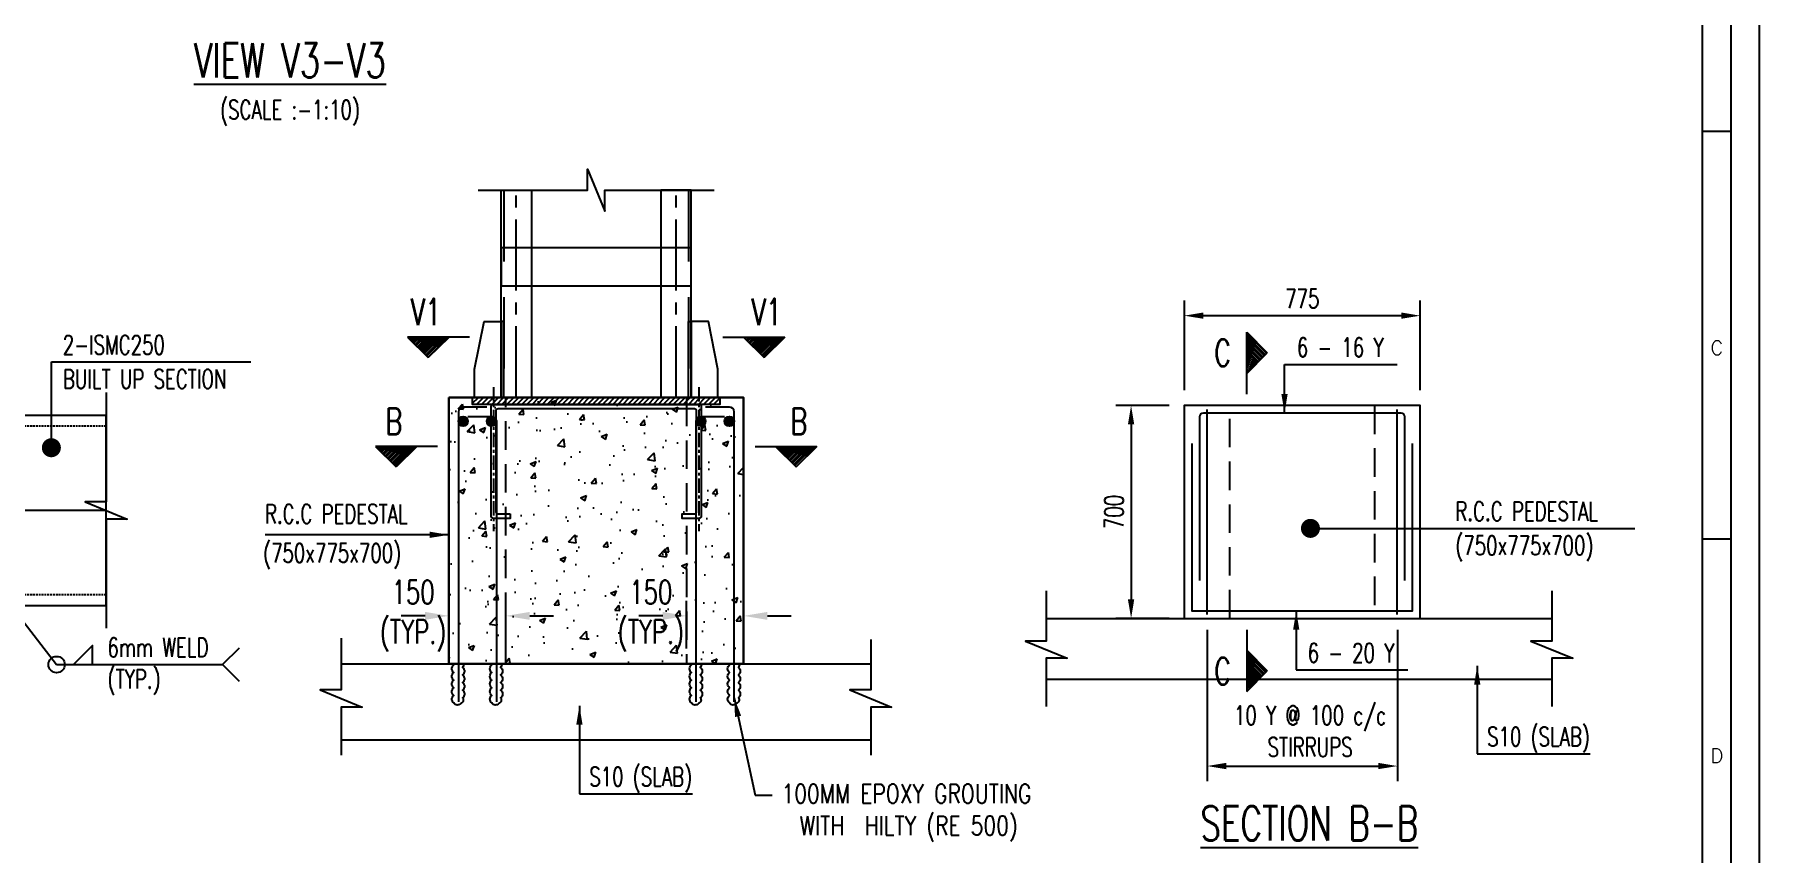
# Model space of a CAD drawing. Header units: inches. Extents: x 6 to 183294, y -48183 to 78918.
# Drawn here: x 143887 to 166562, y -24756 to -13985 of the extents above; entities that cross this region are included whole.
import ezdxf
from ezdxf.enums import TextEntityAlignment as Align

# ---------------------------------------------------------------- set-up
doc = ezdxf.new("R2010")
doc.units = ezdxf.units.IN
doc.header["$MEASUREMENT"] = 0
doc.header["$PDMODE"] = 35
for name, pattern in [('CENTER', [2, 1.25, -0.25, 0.25, -0.25]), ('CENTER2', [1.125, 0.75, -0.125, 0.125, -0.125]), ('HIDDEN', [0.375, 0.25, -0.125])]:
    doc.linetypes.add(name, pattern=pattern)
for name, color, linetype in [('LUGS', 4, 'Continuous'), ('PNA', 8, 'Continuous'), ('S-BASE PLATE', 3, 'Continuous'), ('S-BRECK LINE', 8, 'Continuous'), ('S-CENTER LINE', 8, 'CENTER2'), ('S-CHEQ PLATE', 9, 'Continuous'), ('S-COLUMN HATCH', 8, 'Continuous'), ('S-CONCRET LINE', 4, 'Continuous'), ('S-DIM-1', 5, 'Continuous'), ('S-ISMC', 2, 'Continuous'), ('S-MEM', 4, 'Continuous'), ('S-PCC', 9, 'Continuous'), ('S-REINFORCEMENT', 6, 'Continuous'), ('S-SECTION MARK', 1, 'Continuous'), ('S-STIRUPS)', 3, 'Continuous'), ('S-TEXT', 2, 'Continuous'), ('S-TEXT-1', 4, 'Continuous'), ('S-TITIL', 6, 'Continuous'), ('TEXT NORMAL', 4, 'Continuous')]:
    doc.layers.add(name, color=color, linetype=linetype)
doc.styles.add('ROMANC', font='simplex.shx', dxfattribs={"width": 0.78})
doc.styles.add('ROMANS', font='simplex.shx', dxfattribs={"width": 0.7})
doc.dimstyles.new('dim10', dxfattribs={"dimtxt": 250, "dimasz": 250, "dimexe": 200, "dimexo": 200, "dimgap": 100, "dimtad": 1, "dimdec": 0, "dimlfac": 0.1, "dimzin": 0, "dimdsep": 46, "dimtxsty": 'ROMANS', "dimcen": 0, "dimclrd": 5, "dimclre": 5, "dimclrt": 4, "dimadec": 0, "dimazin": 0, "dimtfac": 1, "dimtdec": 0, "dimtix": 1, "dimtofl": 0, "dimtmove": 2, "dimatfit": 3, "dimfxl": 0, "dimtolj": 1, "dimtzin": 0, "dimlwd": -1, "dimlwe": -1, "dimarcsym": 0})
doc.dimstyles.new('dim100', dxfattribs={"dimtxt": 250, "dimasz": 250, "dimexe": 200, "dimexo": 200, "dimgap": 100, "dimtad": 1, "dimdec": 0, "dimzin": 0, "dimdsep": 46, "dimtxsty": 'ROMANS', "dimcen": 0, "dimclrd": 5, "dimclre": 5, "dimclrt": 4, "dimadec": 0, "dimazin": 0, "dimtfac": 1, "dimtdec": 0, "dimtix": 1, "dimtofl": 0, "dimtmove": 2, "dimatfit": 3, "dimfxl": 0, "dimtolj": 1, "dimtzin": 0, "dimlwd": -1, "dimlwe": -1, "dimarcsym": 0})
doc.dimstyles.new('dim20', dxfattribs={"dimtxt": 250, "dimasz": 250, "dimexe": 200, "dimexo": 200, "dimgap": 100, "dimtad": 1, "dimdec": 0, "dimlfac": 0.2, "dimzin": 0, "dimdsep": 46, "dimtxsty": 'ROMANS', "dimcen": 0, "dimclrd": 5, "dimclre": 5, "dimclrt": 4, "dimadec": 0, "dimazin": 0, "dimtfac": 1, "dimtdec": 0, "dimtix": 1, "dimtofl": 0, "dimtmove": 2, "dimatfit": 3, "dimfxl": 0, "dimtolj": 1, "dimtzin": 0, "dimlwd": -1, "dimlwe": -1, "dimarcsym": 0})
doc.dimstyles.new('dim25', dxfattribs={"dimtxt": 250, "dimasz": 250, "dimexe": 200, "dimexo": 200, "dimgap": 100, "dimtad": 1, "dimdec": 0, "dimlfac": 0.25, "dimzin": 0, "dimdsep": 46, "dimtxsty": 'ROMANS', "dimcen": 0, "dimclrd": 5, "dimclre": 5, "dimclrt": 4, "dimadec": 0, "dimazin": 0, "dimtfac": 1, "dimtdec": 0, "dimtix": 1, "dimtofl": 0, "dimtmove": 2, "dimatfit": 3, "dimfxl": 0, "dimtolj": 1, "dimtzin": 0, "dimlwd": -1, "dimlwe": -1, "dimarcsym": 0})
doc.dimstyles.new('dim50', dxfattribs={"dimtxt": 250, "dimasz": 250, "dimexe": 200, "dimexo": 200, "dimgap": 100, "dimtad": 1, "dimdec": 0, "dimlfac": 0.5, "dimzin": 0, "dimdsep": 46, "dimtxsty": 'ROMANS', "dimcen": 0, "dimclrd": 5, "dimclre": 5, "dimclrt": 4, "dimadec": 0, "dimazin": 0, "dimtfac": 1, "dimtdec": 0, "dimtix": 1, "dimtofl": 0, "dimtmove": 2, "dimatfit": 3, "dimfxl": 0, "dimtolj": 1, "dimtzin": 0, "dimlwd": -1, "dimlwe": -1, "dimarcsym": 0})
pattern_1 = [(225, (227310.009, -14220.89), (15.2387667, -15.2387667), [])]
pattern_2 = [(225, (227731.569, -15659.492), (15.2387667, -15.2387667), [])]
pattern_3 = [(315, (157489.93, 56339.257), (15.2387667, 15.2387667), [])]

# ---------------------------------------------------------------- blocks, each defined once
blk = doc.blocks.new('*D923')
at = {"layer": 'Defpoints', "color": 0}
for p in [(152458, -21631), (152458, -22260), (153208, -22260)]:
    blk.add_point(p, dxfattribs=at)
at = {"layer": 'S-DIM-1', "color": 5}
for p, q in [((152458, -22060), (152458, -21431)), ((153208, -22060), (153208, -21431)), ((152146, -21631), (151833, -21631)), ((153521, -21631), (153833, -21631))]:
    blk.add_line(p, q, dxfattribs=at)
for points in [[(152146, -21683), (152146, -21579), (152458, -21631)], [(153521, -21579), (153521, -21683), (153208, -21631)]]:
    blk.add_solid(points, dxfattribs=at)
at = {"layer": 'S-DIM-1', "color": 4, "insert": (151989, -21631), "char_height": 312.5, "attachment_point": 5, "style": 'ROMANS'}
blk.add_mtext('\\A1;150\\P(TYP.)', dxfattribs=at)
blk = doc.blocks.new('*U85')
at = {"layer": 'S-CENTER LINE', "linetype": 'CENTER2', "ltscale": 250}
blk.add_line((0.1, -440.9), (0.1, 104.6), dxfattribs=at)
at = {"layer": 'S-ISMC', "color": 8, "linetype": 'HIDDEN', "ltscale": 750}
blk.add_line((-32.8, 104.6), (-32.8, -440.9), dxfattribs=at)
at = {"layer": 'S-ISMC'}
blk.add_lwpolyline([(-39.9, -440.9), (-39.9, 104.6), (40.1, 104.6), (40.1, -440.9), (-39.9, -440.9)], dxfattribs=at)
blk = doc.blocks.new('*U86')
at = {"layer": 'S-CENTER LINE', "linetype": 'CENTER2', "ltscale": 250}
blk.add_line((0.1, -440.9), (0.1, 104.6), dxfattribs=at)
at = {"layer": 'S-ISMC', "color": 8, "linetype": 'HIDDEN', "ltscale": 750}
blk.add_line((-32.8, 104.6), (-32.8, -440.9), dxfattribs=at)
at = {"layer": 'S-ISMC'}
blk.add_lwpolyline([(-39.9, -440.9), (-39.9, 104.6), (40.1, 104.6), (40.1, -440.9), (-39.9, -440.9)], dxfattribs=at)
blk = doc.blocks.new('*D924')
at = {"layer": 'Defpoints', "color": 0}
for p in [(149333, -21631), (149333, -22260), (150083, -22260)]:
    blk.add_point(p, dxfattribs=at)
at = {"layer": 'S-DIM-1', "color": 5}
for p, q in [((149333, -22060), (149333, -21431)), ((150083, -22060), (150083, -21431)), ((149021, -21631), (148708, -21631)), ((150396, -21631), (150708, -21631))]:
    blk.add_line(p, q, dxfattribs=at)
for points in [[(149021, -21683), (149021, -21579), (149333, -21631)], [(150396, -21579), (150396, -21683), (150083, -21631)]]:
    blk.add_solid(points, dxfattribs=at)
at = {"layer": 'S-DIM-1', "color": 4, "insert": (148864, -21631), "char_height": 312.5, "attachment_point": 5, "style": 'ROMANS'}
blk.add_mtext('\\A1;150\\P(TYP.)', dxfattribs=at)
blk = doc.blocks.new('*D925')
at = {"layer": 'Defpoints', "color": 0}
for p in [(159002, -18864), (158302, -21664), (159002, -21664)]:
    blk.add_point(p, dxfattribs=at)
at = {"layer": 'S-DIM-1', "color": 5}
for p, q in [((158802, -18864), (158102, -18864)), ((158302, -19114), (158302, -21414)), ((158802, -21664), (158102, -21664))]:
    blk.add_line(p, q, dxfattribs=at)
for points in [[(158343, -19114), (158260, -19114), (158302, -18864)], [(158260, -21414), (158343, -21414), (158302, -21664)]]:
    blk.add_solid(points, dxfattribs=at)
at = {"layer": 'S-DIM-1', "color": 4, "insert": (158077, -20264), "char_height": 250, "attachment_point": 5, "rotation": 90, "style": 'ROMANS'}
blk.add_mtext('\\A1;700', dxfattribs=at)
blk = doc.blocks.new('*D926')
at = {"layer": 'Defpoints', "color": 0}
for p in [(159002, -17683), (159002, -18864), (162102, -18864)]:
    blk.add_point(p, dxfattribs=at)
at = {"layer": 'S-DIM-1', "color": 5}
for p, q in [((159002, -18664), (159002, -17483)), ((161852, -17683), (159252, -17683)), ((162102, -18664), (162102, -17483))]:
    blk.add_line(p, q, dxfattribs=at)
for points in [[(159252, -17641), (159252, -17724), (159002, -17683)], [(161852, -17724), (161852, -17641), (162102, -17683)]]:
    blk.add_solid(points, dxfattribs=at)
at = {"layer": 'S-DIM-1', "color": 4, "insert": (160552, -17458), "char_height": 250, "attachment_point": 5, "style": 'ROMANS'}
blk.add_mtext('\\A1;775', dxfattribs=at)
blk = doc.blocks.new('*D927')
at = {"layer": 'Defpoints', "color": 0}
for p in [(159302, -21614), (161802, -21614), (161802, -23606)]:
    blk.add_point(p, dxfattribs=at)
at = {"layer": 'S-DIM-1', "color": 5}
for p, q in [((159302, -21814), (159302, -23806)), ((161802, -21814), (161802, -23806)), ((159552, -23606), (161552, -23606))]:
    blk.add_line(p, q, dxfattribs=at)
for points in [[(159552, -23564), (159552, -23647), (159302, -23606)], [(161552, -23647), (161552, -23564), (161802, -23606)]]:
    blk.add_solid(points, dxfattribs=at)
at = {"layer": 'S-DIM-1', "color": 4, "insert": (160655, -23148), "char_height": 250, "attachment_point": 5, "style": 'ROMANS'}
blk.add_mtext('\\A1;10 Y @ 100 c/c\\PSTIRRUPS', dxfattribs=at)
blk = doc.blocks.new('*U42')
at = {"layer": 'S-CENTER LINE', "linetype": 'CENTER2', "ltscale": 750}
blk.add_line((383.6, 757.5), (383.6, 31.7), dxfattribs=at)
at = {"layer": 'S-ISMC', "color": 8, "linetype": 'HIDDEN', "ltscale": 10}
for p, q in [((272.7, 757.5), (272.7, 31.7)), ((494.5, 757.5), (494.5, 31.7))]:
    blk.add_line(p, q, dxfattribs=at)
at = {"layer": 'S-ISMC', "linetype": 'Continuous'}
blk.add_lwpolyline([(258.6, 757.5), (258.6, 31.7), (508.6, 31.7), (508.6, 757.5)], close=True, dxfattribs=at)
blk = doc.blocks.new('SHEET')
at = {"elevation": -8, "flags": 128}
blk.add_lwpolyline([(674017, -125881), (763101, -125881), (763101, -63214), (674017, -63214)], close=True, dxfattribs=at)
at = {"layer": 'PNA'}
for p, q in [((762042, -79220, -8), (762572, -79220, -8)), ((762042, -86820, -8), (762572, -86820, -8))]:
    blk.add_line(p, q, dxfattribs=at)
at = {"layer": 'PNA', "color": 1, "elevation": -8}
for points in [[(675076, -125351), (762572, -125351), (762572, -63743), (675076, -63743)], [(676135, -124822), (762042, -124822), (762042, -64273), (676135, -64273)]]:
    blk.add_lwpolyline(points, close=True, dxfattribs=at)
at = {"layer": 'PNA', "style": 'ROMANS'}
for s, p in [('C', (762307, -83260, -8)), ('D', (762307, -90861, -8))]:
    blk.add_text(s, height=265, dxfattribs=at).set_placement(p, align=Align.MIDDLE)

msp = doc.modelspace()

# ---------------------------------------------------------------- hatches: boundary and pattern name
at = {"layer": 'S-CHEQ PLATE'}
h = msp.add_hatch(dxfattribs=at)
h.set_pattern_fill('ANSI31', color=8, scale=375)
h.set_pattern_definition([(45, (-725696.376, -140578.785), (-33.1456304, 33.1456304), [])])
h.paths.add_polyline_path([(149645.723, -18759.926), (149645.723, -18849.926), (152895.723, -18849.926), (152895.723, -18759.926)])
at = {"layer": 'S-PCC', "linetype": 'ByBlock'}
h = msp.add_hatch(dxfattribs=at)
h.set_pattern_fill('AR-CONC,_O', color=8, scale=111.111111)
h.set_pattern_definition([(50, (70838.5, -43277.7), (796.956, -69.7246), [83.333, -916.667]), (355, (70838.5, -43277.7), (-154.168, 835.769), [66.667, -733.333]), (100.4514, (70904.9, -43283.5), (642.7876, 766.0444), [70.8224, -779.047]), (46.1842, (70838.5, -43055.5), (1185.824, -183.91), [125, -1375]), (96.6356, (70937.3, -43070.8), (1038.513, 1082.354), [106.234, -1168.57]), (351.1842, (70838.5, -43055.5), (1038.513, 1082.354), [100, -1100]), (21, (70949.6, -43111), (663.23, -447.3543), [83.333, -916.667]), (326, (70949.6, -43111), (270.35, 805.722), [66.667, -733.333]), (71.4514, (71004.9, -43148.3), (933.5804, 358.368), [70.8224, -779.047]), (37.5, (70838.48, -43277.67), (13.51095, 369.8821), [0, -724.4444, 0, -744.4444, 0, -736.111]), (7.5, (70838.5, -43277.67), (292.2995, 438.2352), [0, -424.4444, 0, -707.7778, 0, -280.5556]), (327.5, (70590.7, -43277.67), (593.136, -25.061), [0, -277.7778, 0, -866.6667, 0, -1150]), (317.5, (70479.6, -43277.7), (647.9846, 111.2278), [0, -361.111, 0, -575.5556, 0, -816.6667])])
h.paths.add_polyline_path([(149333.223, -18759.926), (153208.223, -18759.926), (153208.223, -22259.926), (149333.223, -22259.926)])
at = {"layer": 'S-SECTION MARK', "ltscale": 5}
h = msp.add_hatch(dxfattribs=at)
h.set_pattern_fill('ANSI31', color=256, scale=172.406964, angle=270, style=0)
h.set_pattern_definition(pattern_3)
h.paths.add_polyline_path([(160092.311, -18173.389), (159825.182, -17901.524), (159825.182, -18445.254)])
h = msp.add_hatch(dxfattribs=at)
h.set_pattern_fill('ANSI31', color=256, scale=172.406964, angle=180, style=0)
h.set_pattern_definition(pattern_1)
h.paths.add_polyline_path([(149063.79, -18231.844), (148791.925, -17964.715), (149335.655, -17964.715)])
h = msp.add_hatch(dxfattribs=at)
h.set_pattern_fill('ANSI31', color=256, scale=172.406964, angle=180, style=0)
h.set_pattern_definition(pattern_1)
h.paths.add_polyline_path([(153477.656, -18231.844), (153749.521, -17964.715), (153205.79, -17964.715)])
h = msp.add_hatch(dxfattribs=at)
h.set_pattern_fill('ANSI31', color=256, scale=172.406964, angle=180, style=0)
h.set_pattern_definition(pattern_2)
h.paths.add_polyline_path([(148642.23, -19670.446), (148370.365, -19403.316), (148914.096, -19403.316)])
h = msp.add_hatch(dxfattribs=at)
h.set_pattern_fill('ANSI31', color=256, scale=172.406964, angle=180, style=0)
h.set_pattern_definition(pattern_2)
h.paths.add_polyline_path([(153899.215, -19670.446), (154171.081, -19403.316), (153627.35, -19403.316)])
h = msp.add_hatch(dxfattribs=at)
h.set_pattern_fill('ANSI31', color=256, scale=172.406964, angle=270, style=0)
h.set_pattern_definition(pattern_3)
h.paths.add_polyline_path([(160092.311, -22355.374), (159825.182, -22627.24), (159825.182, -22083.509)])

# ---------------------------------------------------------------- linework, layer by layer
at = {"elevation": -7.519}
for points in [[(149526.27, -22259.926, -0.249336824), (149514.07, -22308.459, -0.5), (149514.07, -22408.459, -0.5), (149514.07, -22508.459, -0.5), (149514.07, -22608.459, -0.5), (149514.07, -22708.459, -0.5), (149489.812, -22784.2, -0.5), (149397.771, -22776.242, -0.5), (149397.771, -22676.242, -0.5), (149397.771, -22576.242, -0.5), (149397.771, -22476.242, -0.5), (149397.771, -22376.242, -0.5), (149397.771, -22276.242, -0.158817722), (149386.311, -22259.926, -0.158817722)], [(150026.27, -22259.925, -0.249336824), (150014.07, -22308.458, -0.5), (150014.07, -22408.458, -0.5), (150014.07, -22508.458, -0.5), (150014.07, -22608.458, -0.5), (150014.07, -22708.458, -0.5), (149989.812, -22784.2, -0.5), (149897.771, -22776.241, -0.5), (149897.771, -22676.241, -0.5), (149897.771, -22576.241, -0.5), (149897.771, -22476.241, -0.5), (149897.771, -22376.241, -0.5), (149897.771, -22276.241, -0.158817722), (149886.311, -22259.925, -0.158817722)], [(152651.27, -22259.926, -0.249336824), (152639.07, -22308.459, -0.5), (152639.07, -22408.459, -0.5), (152639.07, -22508.459, -0.5), (152639.07, -22608.459, -0.5), (152639.07, -22708.459, -0.5), (152614.812, -22784.2, -0.5), (152522.771, -22776.242, -0.5), (152522.771, -22676.242, -0.5), (152522.771, -22576.242, -0.5), (152522.771, -22476.242, -0.5), (152522.771, -22376.242, -0.5), (152522.771, -22276.242, -0.158817722), (152511.311, -22259.926, -0.158817722)], [(153151.27, -22259.926, -0.249336824), (153139.07, -22308.459, -0.5), (153139.07, -22408.459, -0.5), (153139.07, -22508.459, -0.5), (153139.07, -22608.459, -0.5), (153139.07, -22708.459, -0.5), (153114.812, -22784.2, -0.5), (153022.771, -22776.242, -0.5), (153022.771, -22676.242, -0.5), (153022.771, -22576.242, -0.5), (153022.771, -22476.242, -0.5), (153022.771, -22376.242, -0.5), (153022.771, -22276.242, -0.158817722), (153011.311, -22259.926, -0.158817722)]]:
    msp.add_lwpolyline(points, format="xyb", dxfattribs=at)
at = {"layer": 'LUGS', "elevation": -7.519}
msp.add_lwpolyline([(150140.723, -20289.926), (150140.723, -20349.926), (149920.723, -20349.926, -0.414213562), (149890.723, -20319.926), (149890.723, -18874.926, -0.414213562), (149915.723, -18849.926), (152625.723, -18849.926, -0.414213562), (152650.723, -18874.926), (152650.723, -20319.926, -0.414213562), (152620.723, -20349.926), (152400.723, -20349.926), (152400.723, -20289.926), (152560.723, -20289.926, 0.414213562), (152590.723, -20259.926), (152590.723, -18939.926, 0.414213562), (152560.723, -18909.926), (149980.723, -18909.926, 0.414213562), (149950.723, -18939.926), (149950.723, -20259.926, 0.414213562), (149980.723, -20289.926), (150140.723, -20289.926)], format="xyb", dxfattribs=at)
at = {"layer": 'S-BASE PLATE', "color": 3, "ltscale": 2, "elevation": -7.519}
msp.add_lwpolyline([(152520.723, -16789.525), (150020.723, -16789.525), (150020.723, -17289.525), (152520.723, -17289.525)], close=True, dxfattribs=at)
at = {"layer": 'S-BRECK LINE', "elevation": -7.519}
for points in [[(149720.723, -16032.645), (151157.907, -16032.643), (151157.907, -15757.895), (151383.538, -16307.391), (151383.538, -16032.643), (152820.723, -16032.643)], [(144829.244, -18694.709), (144829.244, -20131.893), (144554.496, -20131.893), (145103.992, -20357.524), (144829.244, -20357.524), (144829.244, -21794.709)], [(157187.55, -21300.114), (157187.549, -21961.446), (156912.801, -21961.446), (157462.297, -22187.077), (157187.549, -22187.077), (157187.549, -22822.032)], [(163832.721, -21300.114), (163832.72, -21961.446), (163557.972, -21961.446), (164107.468, -22187.077), (163832.72, -22187.077), (163832.72, -22822.032)], [(147918.564, -21925.37), (147918.563, -22604.249), (147643.815, -22604.249), (148193.311, -22829.881), (147918.563, -22829.881), (147918.563, -23464.835)], [(154878.807, -21942.917), (154878.807, -22604.25), (154604.059, -22604.25), (155153.554, -22829.881), (154878.807, -22829.881), (154878.807, -23464.835)]]:
    msp.add_lwpolyline(points, dxfattribs=at)
at = {"layer": 'S-CENTER LINE', "color": 8, "linetype": 'CENTER', "ltscale": 150, "elevation": -7.519}
for points in [[(149920.723, -18623.26), (149920.723, -20516.593)], [(152620.723, -18623.26), (152620.723, -20516.593)]]:
    msp.add_lwpolyline(points, dxfattribs=at)
at = {"layer": 'S-COLUMN HATCH', "color": 1, "elevation": -7.519}
msp.add_lwpolyline([(149645.723, -18759.926), (152895.723, -18759.926), (152895.723, -18849.926), (149645.723, -18849.926)], close=True, dxfattribs=at)
at = {"layer": 'S-CONCRET LINE'}
for p, q in [((149333.223, -18759.926, -7.519), (149333.223, -22259.926, -7.519)), ((153208.223, -18759.926, -7.519), (149333.223, -18759.926, -7.519)), ((153208.223, -22259.926, -7.519), (153208.223, -18759.926, -7.519)), ((162101.508, -21664.382, -7.519), (162101.508, -21664.382, -7.519)), ((149333.223, -22259.926, -7.519), (150083.223, -22259.926, -7.519)), ((152458.223, -22259.926, -7.519), (153208.223, -22259.926, -7.519))]:
    msp.add_line(p, q, dxfattribs=at)
at = {"layer": 'S-CONCRET LINE', "color": 8, "linetype": 'HIDDEN', "ltscale": 1500}
for p, q in [((150083.223, -22259.926, -7.519), (150083.223, -18759.926, -7.519)), ((152458.223, -18759.926, -7.519), (152458.223, -22259.926, -7.519)), ((159601.508, -21664.382, -7.519), (159601.508, -18864.382, -7.519)), ((161501.508, -18864.382, -7.519), (161501.508, -21664.382, -7.519))]:
    msp.add_line(p, q, dxfattribs=at)
at = {"layer": 'S-CONCRET LINE', "elevation": -7.519}
msp.add_lwpolyline([(159001.508, -21664.382), (162101.508, -21664.382), (162101.508, -18864.382), (159001.508, -18864.382)], close=True, dxfattribs=at)
for points in [[(157187.549, -21664.382), (163832.721, -21664.382)], [(147918.564, -22259.926), (154878.807, -22259.926)], [(157187.549, -22464.382), (163832.72, -22464.382)], [(147918.564, -23259.926), (154878.807, -23259.926)]]:
    msp.add_lwpolyline(points, dxfattribs=at)
at = {"layer": 'S-MEM', "elevation": -7.519}
for points in [[(149670.74, -18384.926), (149795.74, -17759.926), (150020.723, -17759.926), (150020.723, -18759.926), (149670.74, -18759.926)], [(150020.723, -18759.926), (150058.333, -18759.926), (150058.333, -17759.926), (150020.723, -17759.926)], [(152520.723, -18759.926), (152483.113, -18759.926), (152483.113, -17759.926), (152520.723, -17759.926)], [(152870.705, -18384.926), (152745.705, -17759.926), (152520.723, -17759.926), (152520.723, -18759.926), (152870.705, -18759.926)]]:
    msp.add_lwpolyline(points, close=True, dxfattribs=at)
at = {"layer": 'S-PCC', "color": 8, "linetype": 'ByBlock', "elevation": -7.519}
msp.add_lwpolyline([(149333.223, -18759.926), (153208.223, -18759.926), (153208.223, -22259.926), (149333.223, -22259.926)], close=True, dxfattribs=at)
at = {"layer": 'S-REINFORCEMENT', "color": 5, "ltscale": 10, "elevation": -7.519}
for points in [[(149833.223, -18884.926), (149520.723, -18884.926, 0.414213562), (149458.223, -18947.426), (149458.223, -22759.926)], [(149583.223, -19009.926), (149895.723, -19009.926, -0.414213562), (149958.223, -19072.426), (149958.223, -22759.926)], [(152583.223, -22759.926), (152583.223, -19072.426, -0.414213562), (152645.723, -19009.926), (152958.223, -19009.926)], [(153083.223, -22759.926), (153083.223, -18947.426, 0.414213562), (153020.723, -18884.926), (152708.223, -18884.926)]]:
    msp.add_lwpolyline(points, format="xyb", dxfattribs=at)
at = {"layer": 'S-REINFORCEMENT', "color": 5, "ltscale": 10, "const_width": 62.5, "elevation": -7.519}
for points in [[(149489.473, -19072.426, 1), (149551.973, -19072.426, 1)], [(149926.973, -19072.426, -1), (149864.473, -19072.426, -1)], [(152614.473, -19072.426, 1), (152676.973, -19072.426, 1)], [(153051.973, -19072.426, -1), (152989.473, -19072.426, -1)]]:
    msp.add_lwpolyline(points, format="xyb", close=True, dxfattribs=at)
at = {"layer": 'S-REINFORCEMENT', "color": 5, "elevation": -7.519}
msp.add_lwpolyline([(161901.508, -21164.382), (161901.508, -19014.382, 0.414213562), (161851.508, -18964.382), (159251.508, -18964.382, 0.414213562), (159201.508, -19014.382), (159201.508, -21164.382)], format="xyb", dxfattribs=at)
msp.add_lwpolyline([(159101.508, -19364.382), (159101.508, -21564.382), (162001.508, -21564.382), (162001.508, -19364.382)], dxfattribs=at)
at = {"layer": 'S-REINFORCEMENT', "color": 5, "ltscale": 10}
for centre in [(149520.723, -19072.426, -7.519), (149895.723, -19072.426, -7.519), (152645.723, -19072.426, -7.519), (153020.723, -19072.426, -7.519)]:
    msp.add_circle(centre, 62.5, dxfattribs=at)
at = {"layer": 'S-SECTION MARK'}
for p, q in [((159825.182, -18714.382, -7.519), (159825.182, -17901.524, -7.519)), ((159825.182, -17901.524, -7.519), (160092.311, -18173.389, -7.519)), ((149604.783, -17964.715, -7.519), (148791.925, -17964.715, -7.519)), ((148791.925, -17964.715, -7.519), (149063.79, -18231.844, -7.519)), ((149335.655, -17964.715, -7.519), (149063.79, -18231.844, -7.519)), ((152936.663, -17964.715, -7.519), (153749.521, -17964.715, -7.519)), ((153205.79, -17964.715, -7.519), (153477.656, -18231.844, -7.519)), ((153749.521, -17964.715, -7.519), (153477.656, -18231.844, -7.519)), ((159825.182, -18445.254, -7.519), (160092.311, -18173.389, -7.519)), ((149183.223, -19403.316, -7.519), (148370.365, -19403.316, -7.519)), ((148370.365, -19403.316, -7.519), (148642.23, -19670.446, -7.519)), ((148914.096, -19403.316, -7.519), (148642.23, -19670.446, -7.519)), ((153358.223, -19403.316, -7.519), (154171.081, -19403.316, -7.519)), ((153627.35, -19403.316, -7.519), (153899.215, -19670.446, -7.519)), ((154171.081, -19403.316, -7.519), (153899.215, -19670.446, -7.519)), ((159825.182, -21814.382, -7.519), (159825.182, -22627.24, -7.519)), ((159825.182, -22083.509, -7.519), (160092.311, -22355.374, -7.519)), ((159825.182, -22627.24, -7.519), (160092.311, -22355.374, -7.519))]:
    msp.add_line(p, q, dxfattribs=at)
at = {"layer": 'S-STIRUPS)', "color": 2}
for p, q in [((159301.508, -21614.382, -7.519), (159301.508, -18916.388, -7.519)), ((161801.508, -21614.382, -7.519), (161801.508, -18916.388, -7.519))]:
    msp.add_line(p, q, dxfattribs=at)
at = {"layer": 'S-TEXT-1', "elevation": -7.519}
msp.add_lwpolyline([(146575.307, -22053.876), (146358.234, -22270.949), (146575.307, -22488.022)], dxfattribs=at)
at = {"layer": 'TEXT NORMAL', "elevation": -7.519}
msp.add_lwpolyline([(144400.804, -22270.949), (144650.804, -22270.949), (144650.804, -22020.949), (144400.804, -22270.949)], dxfattribs=at)
at = {"layer": 'TEXT NORMAL'}
msp.add_circle((144177.833, -22270.949, -7.519), 107.662, dxfattribs=at)

# ---------------------------------------------------------------- block references
at = {"xscale": 0.7056754055291329, "yscale": 0.7056754055291329, "zscale": 0.7056754055291329}
msp.add_blockref('SHEET', (-371939.589, 40648.489, 5.306), dxfattribs=at)
at = {"layer": 'S-ISMC', "yscale": 5, "zscale": 5}
for name, p, xscale in [('*U85', (150220.108, -16555.669, -7.519), 5), ('*U86', (152321.337, -16555.669, -7.519), -5)]:
    msp.add_blockref(name, p, dxfattribs=dict(at, xscale=xscale))
at = {"layer": 'S-ISMC', "linetype": 'Continuous', "xscale": 10, "yscale": 10, "zscale": 10, "rotation": 270}
msp.add_blockref('*U42', (137254.144, -16408.342, -7.519), dxfattribs=at)

# ---------------------------------------------------------------- texts
at = {"color": 4, "style": 'ROMANS', "width": 0.7}
for s, p in [('R.C.C PEDESTAL', (162563.646, -20255.159, -7.519)), ('(750x775x700)', (162563.646, -20705.159, -7.519))]:
    msp.add_text(s, height=250, dxfattribs=at).set_placement(p, align=Align.MIDDLE_LEFT)
at = {"layer": 'S-DIM-1', "color": 4, "linetype": 'Continuous', "style": 'ROMANS', "width": 0.7}
for s, p in [('2-ISMC250', (144258.356, -18066.497, -7.519)), ('BUILT UP SECTION', (144258.356, -18516.497, -7.519))]:
    msp.add_text(s, height=250, dxfattribs=at).set_placement(p, align=Align.MIDDLE_LEFT)
at = {"layer": 'S-SECTION MARK', "style": 'ROMANS', "width": 0.7}
for s, p in [('V1', (149030.847, -17633.551, -7.519)), ('V1', (153510.599, -17633.551, -7.519)), ('C', (159503.704, -18172.027, -7.519)), ('B', (148609.287, -19072.153, -7.519)), ('B', (153932.159, -19072.153, -7.519)), ('C', (159503.704, -22356.736, -7.519))]:
    msp.add_text(s, height=350, dxfattribs=at).set_placement(p, align=Align.MIDDLE)
at = {"layer": 'S-TEXT', "style": 'ROMANS', "width": 0.7}
msp.add_text('(SCALE :-1:10)', height=250, dxfattribs=at).set_placement((147245.517, -14973.495), align=Align.MIDDLE_CENTER)
at = {"layer": 'S-TEXT-1', "style": 'ROMANS', "width": 0.7}
for s, p in [('6 - 16 Y', (160480.823, -18099.01, -7.519)), ('R.C.C PEDESTAL', (146916.008, -20289.132, 8048136.743)), ('(750x775x700)', (146891.008, -20804.847, 8048136.743)), ('6mm WELD', (144846.022, -22045.949, -7.519)), ('6 - 20 Y', (160622.59, -22117.347, -7.519)), ('(TYP.)', (144846.022, -22460.235, -7.519)), ('S10 (SLAB)', (162981.993, -23220.35, -7.519)), ('S10 (SLAB)', (151179.815, -23746.327, -7.519))]:
    msp.add_text(s, height=250, dxfattribs=at).set_placement(p, align=Align.MIDDLE_LEFT)
at = {"layer": 'S-TEXT-1', "style": 'ROMANC', "width": 0.78}
for s, p in [('100MM EPOXY GROUTING', (153706.647, -24094.562)), ('WITH  HILTY (RE 500)', (153945.717, -24513.553))]:
    msp.add_text(s, height=250, dxfattribs=at).set_placement(p)
at = {"layer": 'S-TITIL', "style": 'ROMANS', "width": 0.7}
for s, p in [('%%UVIEW V3-V3', (147245.517, -14323.495)), ('%%USECTION B-B', (160644.775, -24360.006, -7.519))]:
    msp.add_text(s, height=450, dxfattribs=at).set_placement(p, align=Align.MIDDLE_CENTER)

# ---------------------------------------------------------------- dimensions: what is measured, and where the dimension line sits
at = {"layer": 'S-DIM-1'}
dim = msp.add_linear_dim(base=(159001.508, -17682.773, -7.519), p1=(162101.508, -18864.382, -7.519), p2=(159001.508, -18864.382, -7.519), dimstyle='dim25', dxfattribs=at)
dim.commit()
dim.dimension.update_dxf_attribs({"geometry": '*D926', "text_midpoint": (160551.508, -17457.773, -7.519)})
dim = msp.add_linear_dim(base=(158301.508, -21664.382, -7.519), p1=(159001.508, -18864.382, -7.519), p2=(159001.508, -21664.382, -7.519), angle=90, dimstyle='dim25', dxfattribs=at)
dim.commit()
dim.dimension.update_dxf_attribs({"geometry": '*D925', "text_midpoint": (158076.508, -20264.382, -7.519)})
for base, p1, p2, text, dimstyle, override, picture, middle in [((149333.223, -21631.355, -7.519), (150083.223, -22259.926, -7.519), (149333.223, -22259.926, -7.519), '<>\\X(TYP.)', 'dim20', {"dimtxt": 312.5, "dimasz": 312.5}, '*D924', (148864.473, -21631.355, -7.519)), ((152458.223, -21631.355, -7.519), (153208.223, -22259.926, -7.519), (152458.223, -22259.926, -7.519), '<>\\X(TYP.)', 'dim20', {"dimtxt": 312.5, "dimasz": 312.5}, '*D923', (151989.473, -21631.355, -7.519)), ((161801.508, -23605.502, -7.519), (159301.508, -21614.382, -7.519), (161801.508, -21614.382, -7.519), '10 Y @ 100 c/c\\XSTIRRUPS', 'dim25', {"dimtmove": 1}, '*D927', (160654.988, -23605.502, -7.519))]:
    dim = msp.add_linear_dim(base=base, p1=p1, p2=p2, text=text, dimstyle=dimstyle, override=override, dxfattribs=at)
    dim.commit()
    dim.dimension.update_dxf_attribs({"geometry": picture, "text_midpoint": middle, "dimtype": 160})

# ---------------------------------------------------------------- leaders
for points, dimstyle, override in [([(144108.356, -19419.709, -7.519), (144108.356, -18291.497, -7.519), (146732.724, -18291.497, -7.519)], 'dim10', {"dimldrblk": 'Dot'}), ([(149333.223, -20564.847, -7.519), (146919.387, -20564.847, -7.519)], 'dim25', {"dimasz": 250}), ([(162852.138, -22285.91, -7.519), (162852.138, -23445.35, -7.519), (164337.496, -23445.35, -7.519)], 'dim100', {"dimtad": 0}), ([(151049.96, -22811.887, -7.519), (151049.96, -23971.327, -7.519), (152535.318, -23971.327, -7.519)], 'dim100', {"dimtad": 0})]:
    msp.add_leader(points, dimstyle=dimstyle, override=override, dxfattribs=at)
at = {"layer": 'S-DIM-1', "linetype": 'ByBlock'}
for points in [[(160318.723, -18964.382, -7.519), (160318.723, -18324.01, -7.519), (161798.766, -18324.01, -7.519)], [(143131.028, -20914.67, -7.519), (144177.833, -22270.949, -7.519), (146358.234, -22270.949, -7.519)], [(160472.59, -21564.382, -7.519), (160472.59, -22342.347, -7.519), (161940.534, -22342.347, -7.519)]]:
    msp.add_leader(points, dimstyle='dim10', dxfattribs=at)
msp.add_leader([(160659.46, -20480.159, -7.519), (164924.13, -20480.159, -7.519)], dimstyle='dim10', override={"dimldrblk": 'Dot'}, dxfattribs=at)
at = {"layer": 'S-DIM-1', "ltscale": 500}
msp.add_leader([(153083.223, -22708.459), (153359.359, -23987.982), (153585.256, -23987.982)], dimstyle='dim50', override={"dimgap": 100, "dimtad": 0}, dxfattribs=at)

doc.saveas('drawing.dxf')
